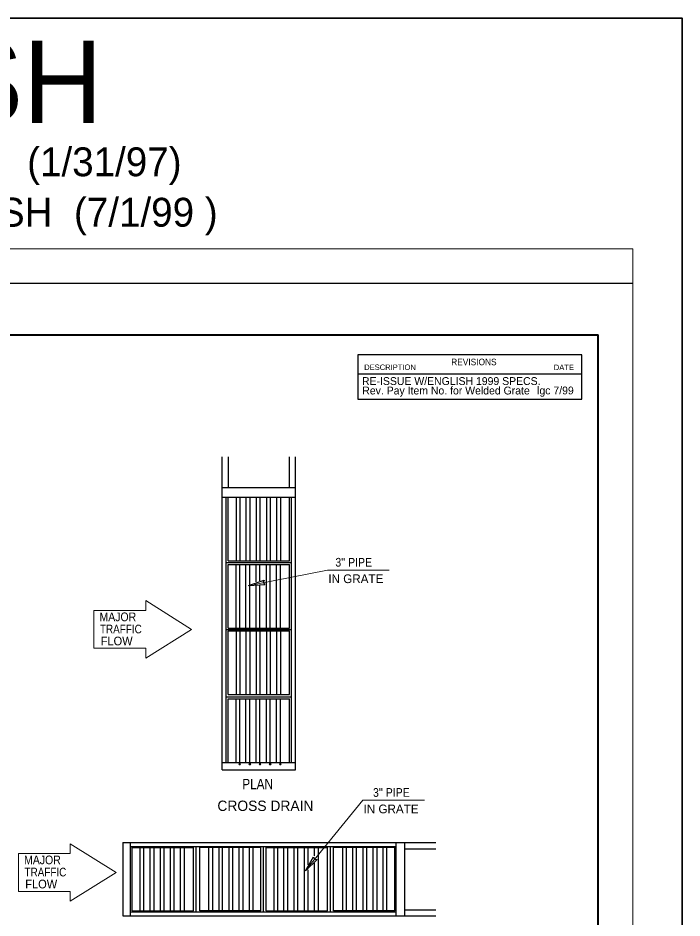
# Model space of a CAD drawing. Extents: x 139 to 512, y -134 to 135.
# Drawn here: x 415 to 511.7, y 3.6 to 134.6 of the extents above; entities that cross this region are included whole.
import ezdxf

# ---------------------------------------------------------------- set-up
doc = ezdxf.new("R2010")
doc.units = 0
doc.header["$LTSCALE"] = 0.51
doc.header["$PDMODE"] = 32
doc.header["$PDSIZE"] = 0.255
doc.layers.add('1', color=7, linetype='Continuous', lineweight=13)
doc.layers.add('25', color=7, linetype='Continuous')

msp = doc.modelspace()

# ---------------------------------------------------------------- linework, layer by layer
at = {"layer": '1'}
for p in [(144.5337, 100.9675), (504.5067, -129.0152)]:
    msp.add_line(p, (504.5067, 100.9675), dxfattribs=at)
at = {"layer": '1', "lineweight": 40}
for p in [(174.5314, 88.4688), (499.5068, -116.516)]:
    msp.add_line(p, (499.5068, 88.4688), dxfattribs=at)
at = {"layer": '1', "lineweight": 25}
for p, q in [((464.4808, 82.7758), (497.0915, 82.7758)), ((464.4808, 79.1178), (497.0975, 79.1178)), ((444.7456, 25.1587), (444.7456, 70.7249)), ((445.6613, 66.2302), (445.6613, 70.7249)), ((454.5379, 66.2302), (454.5379, 70.7249)), ((455.4214, 25.1587), (455.4214, 70.7249)), ((444.7456, 66.2302), (455.4214, 66.2302)), ((444.7456, 64.8262), (455.4214, 64.8262)), ((445.3178, 26.224), (445.3178, 64.8262)), ((445.6291, 55.5812), (445.6291, 64.8262)), ((446.7886, 64.8262), (446.7886, 55.5812)), ((447.3068, 64.8262), (447.3068, 55.5812)), ((448.2136, 64.8262), (448.2136, 55.5812)), ((448.7884, 64.8262), (448.7884, 55.5812)), ((449.7237, 64.8262), (449.7237, 55.5812)), ((450.2416, 64.8262), (450.2416, 55.5812)), ((451.2079, 64.8022), (451.2079, 55.5865)), ((451.7273, 64.8022), (451.7273, 55.5865)), ((452.6464, 64.8022), (452.6464, 55.5865)), ((453.2228, 64.8022), (453.2228, 55.5865)), ((454.5379, 55.5812), (454.5379, 64.8262)), ((454.8492, 26.224), (454.8492, 64.8262)), ((445.3178, 55.3124), (454.8492, 55.3124)), ((445.6291, 55.5812), (454.5379, 55.5812)), ((445.6291, 55.0252), (454.5379, 55.0252)), ((445.6291, 45.781), (445.6291, 55.0252)), ((451.2079, 45.781), (451.2079, 55.0207)), ((451.7273, 45.781), (451.7273, 55.0207)), ((452.6464, 45.781), (452.6464, 55.0207)), ((453.2228, 45.781), (453.2228, 55.0207)), ((454.5379, 45.781), (454.5379, 55.0252)), ((446.7886, 45.781), (446.7886, 54.9827)), ((447.3068, 45.781), (447.3068, 54.9827)), ((448.2136, 45.781), (448.2136, 54.9827)), ((448.7884, 52.1331), (448.7884, 54.9827)), ((449.7237, 52.5291), (449.7237, 54.9827)), ((450.2416, 52.644), (450.2416, 54.9827)), ((448.6084, 51.9982), (450.8633, 52.7677)), ((448.6084, 51.9982), (450.9878, 52.1302)), ((448.7884, 45.781), (448.7884, 51.9288)), ((449.7237, 45.781), (449.7237, 51.9798)), ((450.2416, 45.781), (450.2416, 51.9926)), ((445.3302, 45.5737), (454.8634, 45.5737)), ((445.6291, 45.781), (454.5379, 45.781)), ((445.6291, 45.3689), (454.5379, 45.3689)), ((445.6291, 36.1247), (445.6291, 45.3689)), ((446.7886, 45.3689), (446.7886, 36.1247)), ((447.3068, 45.3689), (447.3068, 36.1247)), ((448.2136, 45.3689), (448.2136, 36.1247)), ((448.7884, 45.3689), (448.7884, 36.1247)), ((449.7237, 45.3689), (449.7237, 36.1247)), ((450.2416, 45.3689), (450.2416, 36.1247)), ((451.2079, 45.3689), (451.2079, 36.1285)), ((451.7273, 45.3689), (451.7273, 36.1285)), ((452.6464, 45.3449), (452.6464, 36.1285)), ((453.2228, 45.3449), (453.2228, 36.1285)), ((454.5379, 36.1247), (454.5379, 45.3689)), ((445.3178, 35.7577), (454.8492, 35.7577)), ((445.6291, 36.1247), (454.5379, 36.1247)), ((445.6291, 35.4685), (454.5379, 35.4685)), ((445.6291, 26.224), (445.6291, 35.4685)), ((446.7886, 26.2094), (446.7886, 35.4685)), ((447.3068, 26.2094), (447.3068, 35.4685)), ((448.2136, 26.2094), (448.2136, 35.4685)), ((448.7884, 26.2094), (448.7884, 35.4685)), ((449.7237, 26.2094), (449.7237, 35.4685)), ((450.2416, 26.2094), (450.2416, 35.4685)), ((451.2079, 26.248), (451.2079, 35.4644)), ((451.7273, 26.248), (451.7273, 35.4644)), ((452.6464, 26.248), (452.6464, 35.4644)), ((453.2228, 26.248), (453.2228, 35.4644)), ((454.5379, 26.224), (454.5379, 35.4685)), ((444.7456, 26.224), (455.4214, 26.224)), ((444.7456, 25.1587), (455.4214, 25.1587)), ((430.3111, 14.5784), (430.3111, 3.9017)), ((430.3111, 14.5784), (475.8773, 14.5784)), ((431.3761, 14.5784), (431.3761, 3.9017)), ((470.0172, 14.5784), (470.0172, 3.9017)), ((471.2907, 14.5784), (471.2907, 3.9017)), ((431.3761, 14.0062), (470.0172, 14.0062)), ((431.6768, 13.8757), (440.5849, 13.8757)), ((431.6768, 4.6315), (431.6768, 13.8757)), ((432.8356, 4.6169), (432.8356, 13.8757)), ((433.3542, 4.6169), (433.3542, 13.8757)), ((434.2609, 4.6169), (434.2609, 13.8757)), ((434.8354, 4.6169), (434.8354, 13.8757)), ((435.7707, 4.6169), (435.7707, 13.8757)), ((436.2893, 4.6169), (436.2893, 13.8757)), ((437.2549, 4.6555), (437.2549, 13.8715)), ((437.7743, 4.6555), (437.7743, 13.8715)), ((438.6946, 4.6555), (438.6946, 13.8715)), ((439.2698, 4.6555), (439.2698, 13.8715)), ((440.5849, 4.6315), (440.5849, 13.8757)), ((440.9101, 14.0062), (440.9101, 4.4744)), ((450.4039, 13.8757), (441.4954, 13.8757)), ((441.4954, 4.6315), (441.4954, 13.8757)), ((442.8113, 4.6555), (442.8113, 13.8715)), ((443.3866, 4.6555), (443.3866, 13.8715)), ((444.3068, 4.6555), (444.3068, 13.8715)), ((444.8251, 4.6555), (444.8251, 13.8715)), ((445.7914, 4.6169), (445.7914, 13.8757)), ((446.3093, 4.6169), (446.3093, 13.8757)), ((447.2446, 4.6169), (447.2446, 13.8757)), ((447.8198, 4.6169), (447.8198, 13.8757)), ((448.7266, 4.6169), (448.7266, 13.8757)), ((449.2444, 4.6169), (449.2444, 13.8757)), ((450.4039, 4.6315), (450.4039, 13.8757)), ((450.7261, 13.9934), (450.7261, 4.4605)), ((451.1622, 13.8757), (460.0711, 13.8757)), ((451.1622, 4.6315), (451.1622, 13.8757)), ((452.3213, 4.6169), (452.3213, 13.8757)), ((452.8399, 4.6169), (452.8399, 13.8757)), ((453.7463, 4.6169), (453.7463, 13.8757)), ((454.3223, 4.6169), (454.3223, 13.8757)), ((455.2572, 4.6169), (455.2572, 13.8757)), ((455.7758, 4.6169), (455.7758, 13.8757)), ((456.7418, 4.6555), (456.7418, 13.8715)), ((457.2597, 11.3437), (457.2597, 13.8715)), ((458.1807, 12.6258), (458.1807, 13.8715)), ((458.7559, 4.6555), (458.7559, 13.8715)), ((460.0711, 4.6315), (460.0711, 13.8757)), ((460.4648, 14.0062), (460.4648, 4.4744)), ((469.8901, 13.8757), (460.9808, 13.8757)), ((460.9808, 4.6315), (460.9808, 13.8757)), ((462.2963, 4.6555), (462.2963, 13.8715)), ((462.8723, 4.6555), (462.8723, 13.8715)), ((463.7933, 4.6555), (463.7933, 13.8715)), ((464.3108, 4.6555), (464.3108, 13.8715)), ((465.2776, 4.6169), (465.2776, 13.8757)), ((465.7951, 4.6169), (465.7951, 13.8757)), ((466.7303, 4.6169), (466.7303, 13.8757)), ((467.3063, 4.6169), (467.3063, 13.8757)), ((468.2127, 4.6169), (468.2127, 13.8757)), ((468.7302, 4.6169), (468.7302, 13.8757)), ((469.8901, 4.6315), (469.8901, 13.8757)), ((471.2907, 13.6627), (475.8773, 13.6627)), ((456.8719, 10.4324), (458.0592, 12.4979)), ((456.8719, 10.4324), (458.5733, 12.1007)), ((457.2597, 4.6555), (457.2597, 10.6173)), ((458.1807, 4.6555), (458.1807, 11.5574)), ((431.3761, 4.4744), (470.0172, 4.4744)), ((431.6768, 4.6229), (440.5849, 4.6229)), ((450.4039, 4.6229), (441.4954, 4.6229)), ((451.1622, 4.6229), (460.0711, 4.6229)), ((469.8901, 4.6229), (460.9808, 4.6229)), ((471.2907, 4.786), (475.8773, 4.786)), ((430.3111, 3.9017), (475.8773, 3.9017))]:
    msp.add_line(p, q, dxfattribs=at)
at = {"layer": '1', "lineweight": 35}
msp.add_lwpolyline([(139.2957, -134.1977), (511.6861, -134.1977), (511.6861, 134.5667), (139.2957, 134.5667)], close=True, dxfattribs=at)
at = {"layer": '1', "lineweight": 25}
for points in [[(159.5326, -124.0152), (159.5326, 95.968), (504.5067, 95.968)], [(497.0975, 79.1178), (497.0975, 85.5297), (464.4808, 85.5297), (464.4808, 79.1178)], [(450.8633, 52.7677), (450.7471, 52.4107), (450.9878, 52.1302)], [(458.0592, 12.4979), (458.2073, 12.1529), (458.5733, 12.1007)]]:
    msp.add_lwpolyline(points, dxfattribs=at)
at = {"layer": '1'}
for points in [[(449.4488, 52.1489), (460.0898, 54.2189), (469.0572, 54.2189)], [(457.0606, 10.7354), (465.2142, 20.7187), (474.1816, 20.7187)]]:
    msp.add_lwpolyline(points, dxfattribs=at)
for points in [[(426.0874, 48.3314), (426.0874, 42.8399), (433.6219, 42.8399), (433.6219, 41.3905), (440.2981, 45.5857), (433.6219, 49.7812), (433.6219, 48.3314)], [(415.1104, 12.9592), (415.1104, 7.4677), (422.6453, 7.4677), (422.6453, 6.0187), (429.3214, 10.2134), (422.6453, 14.4089), (422.6453, 12.9592)]]:
    msp.add_lwpolyline(points, close=True, dxfattribs=at)
for p in [(447.3068, 45.5977), (447.3068, 45.5515), (448.7862, 45.5977), (448.7862, 45.5515), (450.2656, 45.5977), (450.2656, 45.5515), (451.7457, 45.5977), (451.7457, 45.5515), (453.2258, 45.5977), (453.2258, 45.5515), (447.3068, 25.9952), (448.7862, 25.9952), (450.2656, 25.9952), (451.7457, 25.9952), (453.2258, 25.9952)]:
    msp.add_point(p, dxfattribs=at)

# ---------------------------------------------------------------- texts
for s, height, p in [('1999 SPECS - FINAL ENGLISH', 12, (198.1487, 119.2921)), ('( p. R-58E ) WELDED STEEL GRATES - ( WSG-2-00E ) - FINAL ENGLISH  (7/1/99 )', 4.2, (232.1948, 104.2009)), ('DESCRIPTION', 0.7962, (465.428, 83.345)), ('DATE', 0.7962, (493.0272, 83.3263)), ('IN GRATE', 1.268, (460.2102, 52.3292)), ('CROSS DRAIN ', 1.505, (444.0623, 19.1684)), ('IN GRATE', 1.268, (465.3346, 18.829))]:
    msp.add_text(s, height=height, dxfattribs=at).set_placement(p)
for s, height, width, p in [('REVISIONS', 0.9554, 0.95, (478.0933, 84.0327)), ("3'' PIPE", 1.268, 0.9, (461.2324, 54.727)), ('MAJOR', 1.268, 0.9, (426.9008, 46.7804)), ('TRAFFIC', 1.268, 0.85, (426.9661, 45.0127)), ('FLOW', 1.268, 0.95, (427.0696, 43.2707)), ('PLAN', 1.505, 0.85, (447.6829, 22.336)), ("3'' PIPE", 1.268, 0.9, (466.7149, 21.2267)), ('MAJOR', 1.268, 0.9, (415.9242, 11.4082)), ('TRAFFIC', 1.268, 0.85, (415.9891, 9.6404)), ('FLOW', 1.268, 0.95, (416.0929, 7.8989))]:
    msp.add_text(s, height=height, dxfattribs=dict(at, width=width)).set_placement(p)
at = {"layer": '25'}
for s, height, p in [('( p.    58  ) WELDED STEEL GRATES - ( WSG-1-2  )  - FINAL ENGLISH  (1/31/97)', 4.2, (232.5578, 111.5373)), ('RE-ISSUE W/ENGLISH 1999 SPECS.           ', 1.139, (465.109, 81.1608)), ('Rev. Pay Item No. for Welded Grate      ', 1.139, (465.1484, 79.7818)), ('lgc 7/99', 1.139, (490.5962, 79.7928))]:
    msp.add_text(s, height=height, dxfattribs=at).set_placement(p)

doc.saveas('drawing.dxf')
